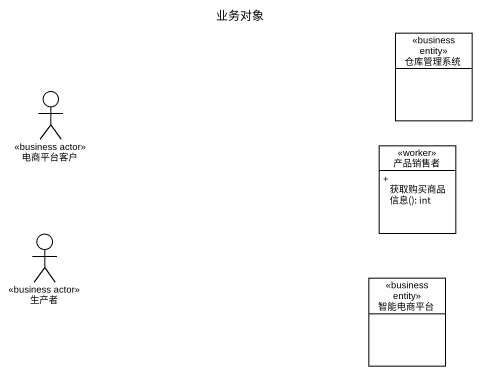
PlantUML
@startuml
title 业务对象
allowmixing
hide circle
hide empty members
skinparam classAttributeIconSize 0
class 仓库管理系统 <<business entity>>
actor 电商平台客户 <<business actor>>
class 产品销售者 <<worker>> {
  + 获取购买商品信息(): int
}
actor 生产者 <<business actor>>
class 智能电商平台 <<business entity>>
@enduml
